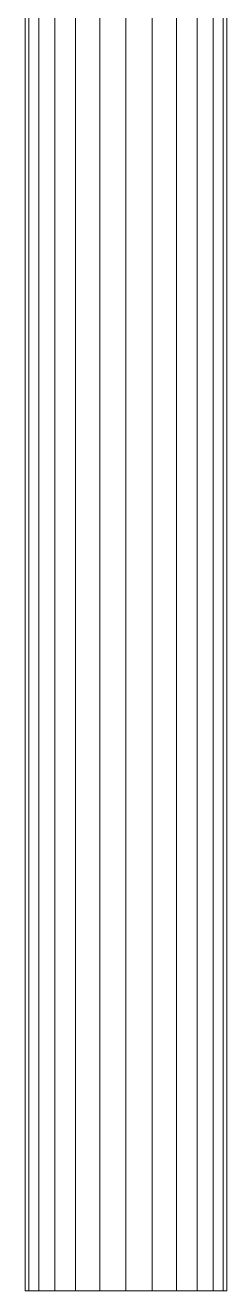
# Model space of a CAD drawing. Header units: inches. Extents: x -3326 to -59, y 8 to 1043.
# Drawn here: x -952.57 to -950.67, y 129.61 to 141.55 of the extents above; entities that cross this region are included whole.
import ezdxf

# ---------------------------------------------------------------- set-up
doc = ezdxf.new("R2010")
doc.units = ezdxf.units.IN
doc.header["$MEASUREMENT"] = 0
doc.layers.add('F-SPRN', color=10, linetype='Continuous', lineweight=9)

msp = doc.modelspace()

# ---------------------------------------------------------------- linework, layer by layer
at = {"layer": 'F-SPRN', "color": 1}
msp.add_line((-951.625, 159.621, 964), (-951.625, 129.609, 964), dxfattribs=at)
msp.add_line((-951.625, 159.621, 964), (-951.625, 129.609, 964), dxfattribs=at)

# ---------------------------------------------------------------- meshes
mesh = msp.add_polyface(dxfattribs=at)
corners = [(-951.625, 159.621, 964.95), (-951.871, 159.621, 964.918), (-952.1, 159.621, 964.823), (-952.297, 159.621, 964.672), (-952.448, 159.621, 964.475), (-952.543, 159.621, 964.246), (-952.575, 159.621, 964), (-952.575, 129.609, 964), (-952.543, 129.609, 964.246), (-952.448, 129.609, 964.475), (-952.297, 129.609, 964.672), (-952.1, 129.609, 964.823), (-951.871, 129.609, 964.918), (-951.625, 129.609, 964.95)]
mesh.append_faces([[corners[k] for k in face] for face in [(8, 9, 4, 5), (3, 4, 9, 10), (11, 12, 1, 2), (2, 3, 10, 11)]], dxfattribs={"vtx1": -1, "vtx3": -1, "color": 1})
mesh.append_faces([[corners[k] for k in face] for face in [(6, 7, 8, 5)]], dxfattribs={"vtx2": -1, "color": 1})
mesh.append_faces([[corners[k] for k in face] for face in [(12, 13, 0, 1)]], dxfattribs={"vtx3": -1, "color": 1})
mesh = msp.add_polyface(dxfattribs=at)
corners = [(-952.575, 159.621, 964), (-952.543, 159.621, 963.754), (-952.448, 159.621, 963.525), (-952.297, 159.621, 963.328), (-952.1, 159.621, 963.177), (-951.871, 159.621, 963.082), (-951.625, 159.621, 963.05), (-951.625, 129.609, 963.05), (-951.871, 129.609, 963.082), (-952.1, 129.609, 963.177), (-952.297, 129.609, 963.328), (-952.448, 129.609, 963.525), (-952.543, 129.609, 963.754), (-952.575, 129.609, 964)]
mesh.append_faces([[corners[k] for k in face] for face in [(7, 8, 5, 6)]], dxfattribs={"vtx1": -1, "color": 1})
mesh.append_faces([[corners[k] for k in face] for face in [(8, 9, 4, 5), (3, 4, 9, 10), (11, 12, 1, 2), (2, 3, 10, 11)]], dxfattribs={"vtx1": -1, "vtx3": -1, "color": 1})
mesh.append_faces([[corners[k] for k in face] for face in [(12, 13, 0, 1)]], dxfattribs={"vtx3": -1, "color": 1})
mesh = msp.add_polyface(dxfattribs=at)
corners = [(-950.675, 159.621, 964), (-950.707, 159.621, 964.246), (-950.802, 159.621, 964.475), (-950.953, 159.621, 964.672), (-951.15, 159.621, 964.823), (-951.379, 159.621, 964.918), (-951.625, 159.621, 964.95), (-951.625, 129.609, 964.95), (-951.379, 129.609, 964.918), (-951.15, 129.609, 964.823), (-950.953, 129.609, 964.672), (-950.802, 129.609, 964.475), (-950.707, 129.609, 964.246), (-950.675, 129.609, 964)]
mesh.append_faces([[corners[k] for k in face] for face in [(7, 8, 5, 6)]], dxfattribs={"vtx1": -1, "color": 1})
mesh.append_faces([[corners[k] for k in face] for face in [(8, 9, 4, 5), (3, 4, 9, 10), (11, 12, 1, 2), (2, 3, 10, 11)]], dxfattribs={"vtx1": -1, "vtx3": -1, "color": 1})
mesh.append_faces([[corners[k] for k in face] for face in [(12, 13, 0, 1)]], dxfattribs={"vtx3": -1, "color": 1})
mesh = msp.add_polyface(dxfattribs=at)
corners = [(-951.625, 159.621, 963.05), (-951.379, 159.621, 963.082), (-951.15, 159.621, 963.177), (-950.953, 159.621, 963.328), (-950.802, 159.621, 963.525), (-950.707, 159.621, 963.754), (-950.675, 159.621, 964), (-950.675, 129.609, 964), (-950.707, 129.609, 963.754), (-950.802, 129.609, 963.525), (-950.953, 129.609, 963.328), (-951.15, 129.609, 963.177), (-951.379, 129.609, 963.082), (-951.625, 129.609, 963.05)]
mesh.append_faces([[corners[k] for k in face] for face in [(7, 8, 5, 6)]], dxfattribs={"vtx1": -1, "color": 1})
mesh.append_faces([[corners[k] for k in face] for face in [(8, 9, 4, 5), (3, 4, 9, 10), (11, 12, 1, 2), (2, 3, 10, 11)]], dxfattribs={"vtx1": -1, "vtx3": -1, "color": 1})
mesh.append_faces([[corners[k] for k in face] for face in [(12, 13, 0, 1)]], dxfattribs={"vtx3": -1, "color": 1})
mesh = msp.add_polyface(dxfattribs=at)
corners = [(-952.575, 129.609, 964), (-952.543, 129.609, 963.754), (-952.448, 129.609, 963.525), (-952.297, 129.609, 963.328), (-952.1, 129.609, 963.177), (-951.871, 129.609, 963.082), (-951.625, 129.609, 963.05), (-951.379, 129.609, 963.082), (-951.15, 129.609, 963.177), (-950.953, 129.609, 963.328), (-950.802, 129.609, 963.525), (-950.707, 129.609, 963.754), (-950.675, 129.609, 964), (-950.707, 129.609, 964.246), (-950.802, 129.609, 964.475), (-950.953, 129.609, 964.672), (-951.15, 129.609, 964.823), (-951.379, 129.609, 964.918), (-951.625, 129.609, 964.95), (-951.871, 129.609, 964.918), (-952.1, 129.609, 964.823), (-952.297, 129.609, 964.672), (-952.448, 129.609, 964.475), (-952.543, 129.609, 964.246)]
mesh.append_faces([[corners[k] for k in face] for face in [(22, 19, 20, 21), (4, 1, 2, 3)]], dxfattribs={"vtx0": -1, "color": 1})
mesh.append_faces([[corners[k] for k in face] for face in [(1, 13, 23, 0), (17, 13, 16), (11, 7, 10)]], dxfattribs={"vtx0": -1, "vtx1": -1, "color": 1})
mesh.append_faces([[corners[k] for k in face] for face in [(23, 13, 19, 22), (5, 11, 1, 4)]], dxfattribs={"vtx0": -1, "vtx1": -1, "vtx2": -1, "color": 1})
mesh.append_faces([[corners[k] for k in face] for face in [(14, 15, 16, 13), (8, 9, 10, 7)]], dxfattribs={"vtx2": -1, "color": 1})
mesh.append_faces([[corners[k] for k in face] for face in [(17, 18, 19, 13), (5, 6, 7, 11), (11, 12, 13, 1)]], dxfattribs={"vtx2": -1, "vtx3": -1, "color": 1})

doc.saveas('drawing.dxf')
